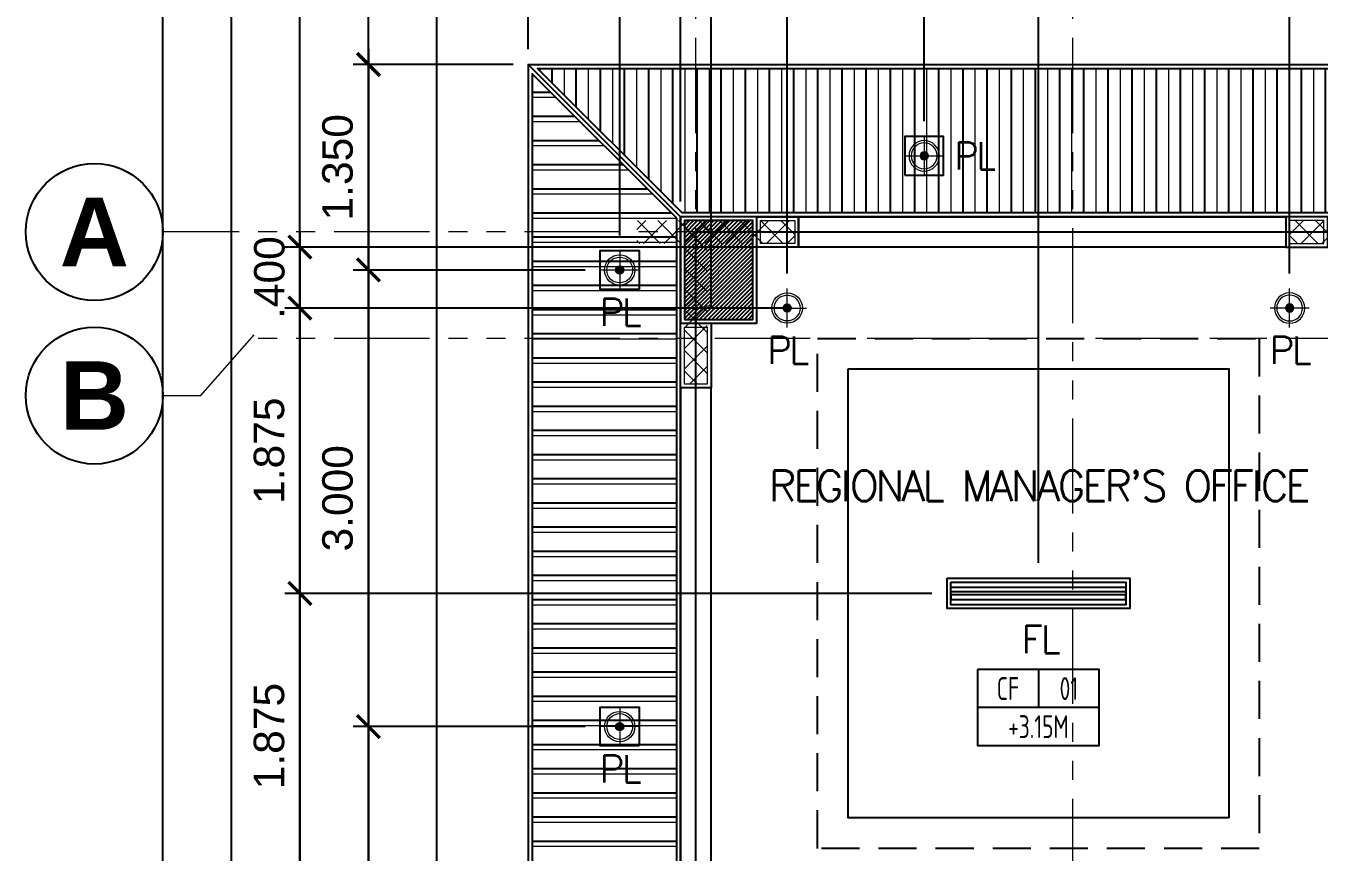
# Model space of a CAD drawing. Header units: metres. Extents: x -12400 to 1, y 0 to 106422.
# Drawn here: x -12132.51 to -12124.02, y 106351.16 to 106356.59 of the extents above; entities that cross this region are included whole.
import ezdxf
from ezdxf.enums import TextEntityAlignment as Align

# ---------------------------------------------------------------- set-up
doc = ezdxf.new("R2010")
doc.units = ezdxf.units.M
doc.header["$PDMODE"] = 35
for name, pattern in [('CENTER', [2, 1.25, -0.25, 0.25, -0.25]), ('HIDDEN', [0.375, 0.25, -0.125]), ('HIDDEN2', [4.762499999999999, 3.175, -1.5875]), ('PHANTOM2', [1.25, 0.625, -0.125, 0.125, -0.125, 0.125, -0.125])]:
    doc.linetypes.add(name, pattern=pattern)
for name, color, linetype, lineweight in [('A-DIM-100', 8, 'Continuous', 0), ('DIM 001', 251, 'Continuous', 13), ('FURN', 8, 'Continuous', 5), ('HATCH', 250, 'Continuous', 5), ('LAYOUT', 1, 'Continuous', 20), ('LF 001', 51, 'Continuous', 20)]:
    doc.layers.add(name, color=color, linetype=linetype, lineweight=lineweight)
for name, color, linetype in [('AR-HIDDEN LINES', 8, 'HIDDEN2'), ('C-SCHED', 1, 'Continuous'), ('E_FIX_LIGHT1', 2, 'Continuous'), ('lighting', 1, 'Continuous'), ('S-GRID', 155, 'Continuous'), ('stone', 15, 'Continuous'), ('txt', 2, 'Continuous'), ('WALL', 7, 'Continuous')]:
    doc.layers.add(name, color=color, linetype=linetype)
doc.layers.add('GUIDELINES', color=206, linetype='Continuous', plot=False)
doc.styles.add('architxt', font='architxt.shx', dxfattribs={"width": 0.8})
doc.styles.add('DIMTXT-100', font='arial.ttf')
doc.styles.add('sans serif', font='sanssb__.ttf')
doc.styles.add('swis721', font='swiss.ttf')
doc.styles.add('T.25', font='romans.shx', dxfattribs={"height": 0.2})
doc.dimstyles.new('D-100', dxfattribs={"dimtxt": 0.2, "dimasz": 0.15, "dimexe": 0.1, "dimexo": 0.1, "dimgap": 0.1, "dimtad": 1, "dimdec": 3, "dimzin": 4, "dimdsep": 46, "dimtxsty": 'DIMTXT-100', "dimblk": 'ARCHTICK', "dimcen": 0.2, "dimdle": 0.1, "dimclrd": 8, "dimclre": 8, "dimclrt": 2, "dimadec": 0, "dimazin": 1, "dimtfac": 1, "dimtdec": 3, "dimtofl": 0, "dimtmove": 2, "dimatfit": 3, "dimfxl": 1, "dimarcsym": 0})
doc.dimstyles.new('DIM 200', dxfattribs={"dimtxt": 200, "dimasz": 1, "dimexe": 0, "dimexo": 40, "dimgap": 50, "dimtad": 1, "dimtoh": 1, "dimdec": 0, "dimlfac": 2, "dimtxsty": 'swis721', "dimblk": 'CIR', "dimcen": 0, "dimclrd": 155, "dimclre": 155, "dimclrt": 4, "dimadec": 0, "dimazin": 0, "dimtfac": 1, "dimtdec": 0, "dimtix": 1, "dimtmove": 1, "dimatfit": 3, "dimldrblk": 'CIR', "dimfxl": 0, "dimarcsym": 0})

# ---------------------------------------------------------------- blocks, each defined once
blk = doc.blocks.new('CIR')
at = {"color": 4}
blk.add_circle((0, 0), 50, dxfattribs=at)
blk = doc.blocks.new('grid_designation')
blk.add_circle((0, 500), 500)
at = {"color": 3, "style": 'sans serif'}
blk.add_attdef('A', text='', height=471, dxfattribs=at).set_placement((0, 500), align=Align.MIDDLE_CENTER)
blk = doc.blocks.new('A$C1B753C5A')
at = {"layer": 'WALL'}
h = blk.add_hatch(dxfattribs=at)
h.set_pattern_fill('ANSI31', color=250, scale=0.15)
h.set_pattern_definition([(45, (-1494.388102653662, 303.0677240852394), (-0.01325825214724777, 0.01325825214724777), [])])
h.paths.add_polyline_path([(0.4750000000001364, 0.6749999999999545), (0.02500000000009089, 0.6749999999999545), (0.02500000000009095, 0.02499999999997721), (0.4750000000001364, 0.02499999999997721)])
at = {"color": 7}
blk.add_lwpolyline([(0, 0), (0.5000000000002274, 0), (0.5000000000002274, 0.6999999999999318), (0, 0.6999999999999318)], close=True, dxfattribs=at)
at = {"layer": 'stone', "color": 5}
blk.add_lwpolyline([(0.02500000000009095, 0.02499999999997726), (0.4750000000001364, 0.02499999999997726), (0.4750000000001364, 0.6749999999999545), (0.02500000000009095, 0.6749999999999545)], close=True, dxfattribs=at)
blk = doc.blocks.new('COLUMNS2F')
blk.add_blockref('A$C1B753C5A', (-12163.05441529414, 106343.6499565114))
blk = doc.blocks.new('*U616')
at = {"layer": 'HATCH'}
h = blk.add_hatch(dxfattribs=at)
h.set_pattern_fill('ANSI37', color=256, scale=0.03, angle=-180)
h.set_pattern_definition([(225, (-0.8125000000049447, 0), (0.06735192090801863, -0.06735192090801868), []), (314.9999999999999, (-0.8125000000049447, 0), (0.06735192090801868, 0.06735192090801861), [])])
h.paths.add_polyline_path([(-0.7874999999962136, 0.1749999999883585), (-0.7874999999962136, 0.02499999999417923), (0.2500000000005123, 0.02499999999417923), (0.2500000000005123, 0.1749999999883585)])
blk.add_lwpolyline([(0, 0.1999999999825377), (0, 0), (0.2749999999946915, 0), (0.2749999999946915, 0.1999999999825377)], close=True)
blk.add_lwpolyline([(0.02500000000873115, 0.1749999999883585), (0.02500000000873115, 0.02499999999417923), (0.2500000000005123, 0.02499999999417923), (0.2500000000005123, 0.1749999999883585)], close=True, dxfattribs=at)
blk = doc.blocks.new('*U618')
at = {"layer": 'HATCH'}
h = blk.add_hatch(dxfattribs=at)
h.set_pattern_fill('ANSI37', color=256, scale=0.03, angle=-180)
h.set_pattern_definition([(225, (-0.6624999999798427, 0), (0.06735192090801863, -0.06735192090801868), []), (314.9999999999999, (-0.6624999999798427, 0), (0.06735192090801868, 0.06735192090801861), [])])
h.paths.add_polyline_path([(-0.6374999999711115, 0.1749999999883585), (-0.6374999999711115, 0.02499999999417923), (0.4000000000256143, 0.02499999999417923), (0.4000000000256143, 0.1749999999883585)])
blk.add_lwpolyline([(0, 0.1999999999825377), (0, 0), (0.4250000000197935, 0), (0.4250000000197935, 0.1999999999825377)], close=True)
blk.add_lwpolyline([(0.02500000000873115, 0.1749999999883585), (0.02500000000873115, 0.02499999999417923), (0.4000000000256143, 0.02499999999417923), (0.4000000000256143, 0.1749999999883585)], close=True, dxfattribs=at)
blk = doc.blocks.new('A$C68b8fe4d')
at = {"color": 1}
for points in [[(1.774999999994179, 19.69999999998254), (4.97500000000764, 19.69999999998254), (4.97500000000764, 19.5), (1.774999999994179, 19.5)], [(1.199999999982538, 18.57499999999709), (1, 18.57499999999709), (1, 15.3749999999709), (1.199999999982538, 15.3749999999709)]]:
    blk.add_lwpolyline(points, close=True, dxfattribs=at)
at = {"layer": 'GUIDELINES'}
blk.add_lwpolyline([(1.100000000000364, 19.59999999999127), (10.10000000000036, 19.59999999999127), (10.10000000000036, 18.89999999999418), (18.10000000000036, 18.89999999999418), (18.10000000000036, 19.59999999999127), (27.10000000000036, 19.59999999999127), (27.10000000000036, 1.099999999991269), (18.10000000000036, 1.099999999991269), (18.10000000000036, 2.100000000107684), (10.10000000000036, 2.100000000107684), (10.10000000000036, 1.099999999991269), (1.100000000000364, 1.099999999991269)], close=True, dxfattribs=at)
for name, p, xscale, rotation in [('*U616', (1.5, 19.69999999998254), -1, 180), ('*U618', (1.199999999982538, 19.00000000001455), -1.000000000000002, 90)]:
    blk.add_blockref(name, p, dxfattribs=dict(xscale=xscale, rotation=rotation))
blk.add_blockref('COLUMNS2F', (12164.05441529414, -106324.6499565114))
at = {"rotation": 180}
blk.add_blockref('*U616', (5.250000000001819, 19.69999999998254), dxfattribs=at)
blk = doc.blocks.new('L1')
at = {"layer": 'LF 001', "lineweight": 20, "ltscale": 1500}
h = blk.add_hatch(color=256, dxfattribs=at)
edge = h.paths.add_edge_path()
edge.add_arc((1.13686837721616e-13, -1.13686837721616e-13), 0.0318958546358772, 0, 360)
at = {"layer": 'LF 001', "color": 76, "lineweight": 18, "ltscale": 1500}
for points in [[(1.13686837721616e-13, 0.1499999999997499), (1.13686837721616e-13, -0.1500000000000909)], [(-0.1499999999999773, -1.13686837721616e-13), (0.1500000000000909, -1.13686837721616e-13)]]:
    blk.add_lwpolyline(points, dxfattribs=at)
at = {"layer": 'LF 001', "ltscale": 1500}
blk.add_lwpolyline([(-0.09999999999990905, -1.13686837721616e-13, -1), (0.1000000000000227, -1.13686837721616e-13, -1)], format="xyb", close=True, dxfattribs=at)
at = {"layer": 'LF 001', "lineweight": 20, "ltscale": 1500}
blk.add_circle((1.13686837721616e-13, -1.13686837721616e-13), 0.0318958546358772, dxfattribs=at)
blk = doc.blocks.new('LO')
at = {"layer": 'LAYOUT', "xscale": 1000, "yscale": 1000, "zscale": 1000}
blk.add_blockref('L1', (0, 0), dxfattribs=at)
blk = doc.blocks.new('*U1960')
at = {"layer": 'LF 001', "ltscale": 1500}
blk.add_circle((0, -3.995415109869782e-14), 0.0998520709958535, dxfattribs=at)
at = {"layer": 'lighting', "xscale": 0.0008492979043710491, "yscale": 0.0008492979043710491, "zscale": 0.0008492979043710491}
blk.add_blockref('LO', (0, -3.995415109869782e-14), dxfattribs=at)
blk = doc.blocks.new('LEDPENDANTLT')
at = {"color": 1}
for points in [[(0, 0.1999999999970896), (1.200000000000728, 0.1999999999970896), (1.200000000000728, 0), (0, 0)], [(0.02499999999417923, 0.1750000000029104), (1.175000000006548, 0.1750000000029104), (1.175000000006548, 0.02499999999417923), (0.02499999999417923, 0.02499999999417923)]]:
    blk.add_lwpolyline(points, close=True, dxfattribs=at)
at = {"color": 2}
for points in [[(1.174999999995634, 0.1100000000005821), (0.02499999999417923, 0.1100000000005821), (0.02499999999417923, 0.1399999999994179), (1.174999999995634, 0.1399999999994179)], [(1.174999999995634, 0.09000000001105946), (0.02499999999417923, 0.09000000001105946), (0.02499999999417923, 0.06000000001222361), (1.174999999995634, 0.06000000001222361)]]:
    blk.add_lwpolyline(points, close=True, dxfattribs=at)
blk = doc.blocks.new('A$Cf8c814ff')
h = blk.add_hatch()
h.set_pattern_fill('ANSI31', color=8, scale=0.05, angle=135)
h.set_pattern_definition([(180, (12129.21296792572, -106290.2629166174), (-1.387778780781446e-17, -0.15875), [])])
h.paths.add_polyline_path([(0.9750000000058208, 19.68964466091711), (0.02499999999417923, 20.63964466092875), (0.02499999999417923, 0.06035533903923351), (0.9750000000094587, 1.010355339050875)])
h = blk.add_hatch()
h.set_pattern_fill('ANSI31', color=8, scale=0.05, angle=45)
h.set_pattern_definition([(90, (12129.21296792572, -106290.2629166174), (-0.15875, 0), [])])
h.paths.add_polyline_path([(10.17500000000655, 19.72499999997672), (1.01035533905997, 19.72499999999127), (0.06035533904650947, 20.67499999998836), (10.17500000000655, 20.67499999998836)])
at = {"color": 1}
for points in [[(1, 19.69999999998254), (0, 20.69999999998254), (0, 0), (1.000000000003638, 0.9999999999854481)], [(2.472605314345856, 19.97260531435313), (2.72739468565851, 19.97260531433858), (2.72739468565851, 20.22739468562941), (2.472605314345856, 20.22739468564396)], [(0.7273946856657858, 19.22260531435313), (0.4726053143531317, 19.22260531433858), (0.4726053143531317, 19.47739468562941), (0.7273946856657858, 19.47739468564396)], [(2.099999999982174, 18.69999999999709), (4.600000000009459, 18.69999999999709), (4.600000000009459, 15.74999999998545), (2.099999999982174, 15.74999999998545)], [(0.7273946856657858, 16.22260531435313), (0.4726053143531317, 16.22260531433858), (0.4726053143531317, 16.47739468562941), (0.7273946856657858, 16.47739468564396)]]:
    blk.add_lwpolyline(points, close=True, dxfattribs=at)
blk.add_lwpolyline([(10.20000000000073, 19.69999999998254), (1.000000000003638, 19.69999999999709), (0, 20.69999999998254), (10.20000000000073, 20.69999999998254), (10.20000000000073, 19.69999999998254)], dxfattribs=at)
at = {"color": 8}
for points in [[(0.9750000000058208, 19.68964466091711), (0.02499999999417923, 20.63964466092875), (0.02499999999417923, 0.06035533903923351), (0.9750000000094587, 1.010355339050875)], [(10.17500000000655, 19.72499999997672), (1.01035533905997, 19.72499999999127), (0.06035533904650947, 20.67499999998836), (10.17500000000655, 20.67499999998836)]]:
    blk.add_lwpolyline(points, close=True, dxfattribs=at)
at = {"layer": 'AR-HIDDEN LINES', "color": 1, "linetype": 'HIDDEN'}
blk.add_lwpolyline([(1.899999999981446, 18.89999999999418), (4.800000000010186, 18.89999999999418), (4.800000000010186, 15.54999999998836), (1.899999999981446, 15.54999999998836)], close=True, dxfattribs=at)
blk.add_blockref('LEDPENDANTLT', (2.749999999994543, 17.125))
at = {"layer": 'E_FIX_LIGHT1'}
for p, xscale, rotation in [((2.600000000002183, 20.09999999999127), -1.000000000000001, 90), ((5.000000000009095, 19.09999999999127), -1, 270)]:
    blk.add_blockref('*U1960', p, dxfattribs=dict(at, xscale=xscale, rotation=rotation))
for p, rotation in [((0.6000000000094587, 19.34999999999127), 270), ((1.699999999982538, 19.09999999999127), 90), ((0.6000000000094587, 16.34999999999127), 270)]:
    blk.add_blockref('*U1960', p, dxfattribs=dict(at, rotation=rotation))
at = {"layer": 'txt', "color": 6, "linetype": 'Continuous', "char_height": 0.18, "attachment_point": 5, "style": 'T.25'}
for s, insert in [('{\\T0.9;PL}', (2.927394685659237, 20.09999999997672)), ('{\\T0.9;PL}', (0.6000000000094587, 19.0726053143444)), ('{\\T0.9;PL}', (1.699999999982538, 18.8226053143444)), ('{\\T0.9;PL}', (5.000000000009095, 18.8226053143444)), ('{\\T0.9;FL}', (3.361293940475662, 16.9233677819866)), ('{\\T0.9;PL}', (0.6000000000094587, 16.0726053143444))]:
    blk.add_mtext_dynamic_manual_height_columns(s, width=0.6453045245441018, gutter_width=0.001, heights=[0], dxfattribs=dict(at, insert=insert))
blk = doc.blocks.new('_ArchTick')
at = {"color": 0, "linetype": 'ByBlock', "const_width": 0.15}
blk.add_lwpolyline([(-0.5, -0.5), (0.5, 0.5)], dxfattribs=at)
blk = doc.blocks.new('*D989')
at = {"layer": 'DEFPOINTS', "color": 0, "transparency": 16777216}
for p in [(-12127.43796792573, 106355.1365394432), (-12130.71296792574, 106354.7365394432), (-12127.38557324008, 106354.7365394432)]:
    blk.add_point(p, dxfattribs=at)
at = {"layer": 'DIM 001', "color": 8, "lineweight": -2, "transparency": 16777216}
for p, q in [((-12130.71296792574, 106355.2365394432), (-12130.71296792574, 106354.6365394432)), ((-12127.53796792573, 106355.1365394432), (-12130.81296792574, 106355.1365394432)), ((-12127.48557324008, 106354.7365394432), (-12130.81296792574, 106354.7365394432))]:
    blk.add_line(p, q, dxfattribs=at)
at = {"layer": 'DIM 001', "color": 8, "lineweight": -2, "transparency": 16777216, "xscale": 0.15, "yscale": 0.15, "zscale": 0.15}
for p, rotation in [((-12130.71296792574, 106355.1365394432), 90), ((-12130.71296792574, 106354.7365394432), 270)]:
    blk.add_blockref('_ArchTick', p, dxfattribs=dict(at, rotation=rotation))
at = {"layer": 'DIM 001', "color": 2, "transparency": 16777216, "insert": (-12130.91296792572, 106354.9365394432), "char_height": 0.2, "attachment_point": 5, "rotation": 90, "style": 'DIMTXT-100'}
blk.add_mtext('.400', dxfattribs=at)
blk = doc.blocks.new('*D873')
at = {"layer": 'DEFPOINTS', "color": 0, "transparency": 16777216}
for p in [(-12127.38557324008, 106354.7365394432), (-12130.71296792575, 106352.8615394432), (-12126.46296792573, 106352.8615394432)]:
    blk.add_point(p, dxfattribs=at)
at = {"layer": 'DIM 001', "color": 8, "lineweight": -2, "transparency": 16777216}
for p, q in [((-12130.71296792575, 106354.8365394432), (-12130.71296792575, 106352.7615394432)), ((-12127.48557324008, 106354.7365394432), (-12130.81296792575, 106354.7365394432)), ((-12126.56296792573, 106352.8615394432), (-12130.81296792575, 106352.8615394432))]:
    blk.add_line(p, q, dxfattribs=at)
at = {"layer": 'DIM 001', "color": 8, "lineweight": -2, "transparency": 16777216, "xscale": 0.15, "yscale": 0.15, "zscale": 0.15}
for p, rotation in [((-12130.71296792575, 106354.7365394432), 90), ((-12130.71296792575, 106352.8615394432), 270)]:
    blk.add_blockref('_ArchTick', p, dxfattribs=dict(at, rotation=rotation))
at = {"layer": 'DIM 001', "color": 2, "transparency": 16777216, "insert": (-12130.91508252326, 106353.7990394432), "char_height": 0.2, "attachment_point": 5, "rotation": 90, "style": 'DIMTXT-100'}
blk.add_mtext('1.875', dxfattribs=at)
blk = doc.blocks.new('*D874')
at = {"layer": 'DEFPOINTS', "color": 0, "transparency": 16777216}
for p in [(-12126.46296792573, 106352.8615394432), (-12130.71296792575, 106350.9865394432), (-12127.64036261139, 106350.9865394432)]:
    blk.add_point(p, dxfattribs=at)
at = {"layer": 'DIM 001', "color": 8, "lineweight": -2, "transparency": 16777216}
for p, q in [((-12130.71296792575, 106352.9615394432), (-12130.71296792575, 106350.8865394432)), ((-12126.56296792573, 106352.8615394432), (-12130.81296792575, 106352.8615394432)), ((-12127.74036261139, 106350.9865394432), (-12130.81296792575, 106350.9865394432))]:
    blk.add_line(p, q, dxfattribs=at)
at = {"layer": 'DIM 001', "color": 8, "lineweight": -2, "transparency": 16777216, "xscale": 0.15, "yscale": 0.15, "zscale": 0.15}
for p, rotation in [((-12130.71296792575, 106352.8615394432), 90), ((-12130.71296792575, 106350.9865394432), 270)]:
    blk.add_blockref('_ArchTick', p, dxfattribs=dict(at, rotation=rotation))
at = {"layer": 'DIM 001', "color": 2, "transparency": 16777216, "insert": (-12130.91508252327, 106351.9240394432), "char_height": 0.2, "attachment_point": 5, "rotation": 90, "style": 'DIMTXT-100'}
blk.add_mtext('1.875', dxfattribs=at)
blk = doc.blocks.new('*D881')
at = {"layer": 'DEFPOINTS', "color": 0, "transparency": 16777216}
for p in [(-12124.21296792571, 106359.0365394432), (-12124.21296792571, 106354.8639341288), (-12123.51296792571, 106354.8365394431)]:
    blk.add_point(p, dxfattribs=at)
at = {"layer": 'DIM 001', "color": 8, "lineweight": -2, "transparency": 16777216}
for p, q in [((-12124.21296792571, 106354.9639341288), (-12124.21296792571, 106359.1365394432)), ((-12123.51296792571, 106354.9365394432), (-12123.51296792571, 106359.1365394432)), ((-12123.41296792571, 106359.0365394432), (-12124.31296792571, 106359.0365394432))]:
    blk.add_line(p, q, dxfattribs=at)
at = {"layer": 'DIM 001', "color": 8, "lineweight": -2, "transparency": 16777216, "xscale": 0.15, "yscale": 0.15, "zscale": 0.15, "rotation": 180}
blk.add_blockref('_ArchTick', (-12124.21296792571, 106359.0365394432), dxfattribs=at)
at = {"layer": 'DIM 001', "color": 8, "lineweight": -2, "transparency": 16777216, "xscale": 0.15, "yscale": 0.15, "zscale": 0.15}
blk.add_blockref('_ArchTick', (-12123.51296792571, 106359.0365394432), dxfattribs=at)
at = {"layer": 'DIM 001', "color": 2, "transparency": 16777216, "insert": (-12123.86296792571, 106359.2365394432), "char_height": 0.2, "attachment_point": 5, "style": 'DIMTXT-100'}
blk.add_mtext('.700', dxfattribs=at)
blk = doc.blocks.new('*D882')
at = {"layer": 'DEFPOINTS', "color": 0, "transparency": 16777216}
for p in [(-12125.86296792572, 106359.0365394432), (-12124.21296792571, 106354.8639341288), (-12125.86296792572, 106352.9615394432)]:
    blk.add_point(p, dxfattribs=at)
at = {"layer": 'DIM 001', "color": 8, "lineweight": -2, "transparency": 16777216}
for p, q in [((-12125.86296792572, 106353.0615394432), (-12125.86296792572, 106359.1365394432)), ((-12124.21296792571, 106354.9639341288), (-12124.21296792571, 106359.1365394432)), ((-12124.11296792571, 106359.0365394432), (-12125.96296792572, 106359.0365394432))]:
    blk.add_line(p, q, dxfattribs=at)
at = {"layer": 'DIM 001', "color": 8, "lineweight": -2, "transparency": 16777216, "xscale": 0.15, "yscale": 0.15, "zscale": 0.15, "rotation": 180}
blk.add_blockref('_ArchTick', (-12125.86296792572, 106359.0365394432), dxfattribs=at)
at = {"layer": 'DIM 001', "color": 8, "lineweight": -2, "transparency": 16777216, "xscale": 0.15, "yscale": 0.15, "zscale": 0.15}
blk.add_blockref('_ArchTick', (-12124.21296792571, 106359.0365394432), dxfattribs=at)
at = {"layer": 'DIM 001', "color": 2, "transparency": 16777216, "insert": (-12125.03796792571, 106359.2386540407), "char_height": 0.2, "attachment_point": 5, "style": 'DIMTXT-100'}
blk.add_mtext('1.650', dxfattribs=at)
blk = doc.blocks.new('*D883')
at = {"layer": 'DEFPOINTS', "color": 0, "transparency": 16777216}
for p in [(-12127.51296792573, 106359.0365394432), (-12127.51296792573, 106354.8639341288), (-12125.86296792572, 106352.9615394432)]:
    blk.add_point(p, dxfattribs=at)
at = {"layer": 'DIM 001', "color": 8, "lineweight": -2, "transparency": 16777216}
for p, q in [((-12127.51296792573, 106354.9639341288), (-12127.51296792573, 106359.1365394432)), ((-12125.86296792572, 106353.0615394432), (-12125.86296792572, 106359.1365394432)), ((-12125.76296792572, 106359.0365394432), (-12127.61296792573, 106359.0365394432))]:
    blk.add_line(p, q, dxfattribs=at)
at = {"layer": 'DIM 001', "color": 8, "lineweight": -2, "transparency": 16777216, "xscale": 0.15, "yscale": 0.15, "zscale": 0.15, "rotation": 180}
blk.add_blockref('_ArchTick', (-12127.51296792573, 106359.0365394432), dxfattribs=at)
at = {"layer": 'DIM 001', "color": 8, "lineweight": -2, "transparency": 16777216, "xscale": 0.15, "yscale": 0.15, "zscale": 0.15}
blk.add_blockref('_ArchTick', (-12125.86296792572, 106359.0365394432), dxfattribs=at)
at = {"layer": 'DIM 001', "color": 2, "transparency": 16777216, "insert": (-12126.68796792573, 106359.2386540407), "char_height": 0.2, "attachment_point": 5, "style": 'DIMTXT-100'}
blk.add_mtext('1.650', dxfattribs=at)
blk = doc.blocks.new('*D996')
at = {"layer": 'DEFPOINTS', "color": 0, "transparency": 16777216}
for p in [(-12128.01296792573, 106359.0365394432), (-12127.51296792573, 106354.8639341288), (-12128.01296792573, 106354.6365394432)]:
    blk.add_point(p, dxfattribs=at)
at = {"layer": 'DIM 001', "color": 8, "lineweight": -2, "transparency": 16777216}
for p, q in [((-12128.01296792573, 106354.7365394432), (-12128.01296792573, 106359.1365394432)), ((-12127.51296792573, 106354.9639341288), (-12127.51296792573, 106359.1365394432)), ((-12127.41296792573, 106359.0365394432), (-12128.11296792573, 106359.0365394432))]:
    blk.add_line(p, q, dxfattribs=at)
at = {"layer": 'DIM 001', "color": 8, "lineweight": -2, "transparency": 16777216, "xscale": 0.15, "yscale": 0.15, "zscale": 0.15, "rotation": 180}
blk.add_blockref('_ArchTick', (-12128.01296792573, 106359.0365394432), dxfattribs=at)
at = {"layer": 'DIM 001', "color": 8, "lineweight": -2, "transparency": 16777216, "xscale": 0.15, "yscale": 0.15, "zscale": 0.15}
blk.add_blockref('_ArchTick', (-12127.51296792573, 106359.0365394432), dxfattribs=at)
at = {"layer": 'DIM 001', "color": 2, "transparency": 16777216, "insert": (-12127.76296792573, 106359.2365394432), "char_height": 0.2, "attachment_point": 5, "style": 'DIMTXT-100'}
blk.add_mtext('.500', dxfattribs=at)
blk = doc.blocks.new('*D902')
at = {"layer": 'DEFPOINTS', "color": 0, "transparency": 16777216}
for p in [(-12129.21296792572, 106356.3365394432), (-12130.26296792574, 106354.9865394432), (-12128.74036261137, 106354.9865394432)]:
    blk.add_point(p, dxfattribs=at)
at = {"layer": 'DIM 001', "color": 8, "lineweight": -2, "transparency": 16777216}
for p, q in [((-12130.26296792574, 106356.4365394432), (-12130.26296792574, 106354.8865394432)), ((-12129.31296792572, 106356.3365394432), (-12130.36296792574, 106356.3365394432)), ((-12128.84036261137, 106354.9865394432), (-12130.36296792574, 106354.9865394432))]:
    blk.add_line(p, q, dxfattribs=at)
at = {"layer": 'DIM 001', "color": 8, "lineweight": -2, "transparency": 16777216, "xscale": 0.15, "yscale": 0.15, "zscale": 0.15}
for p, rotation in [((-12130.26296792574, 106356.3365394432), 90), ((-12130.26296792574, 106354.9865394432), 270)]:
    blk.add_blockref('_ArchTick', p, dxfattribs=dict(at, rotation=rotation))
at = {"layer": 'DIM 001', "color": 2, "transparency": 16777216, "insert": (-12130.46515073607, 106355.6615394432), "char_height": 0.2, "attachment_point": 5, "rotation": 90, "style": 'DIMTXT-100'}
blk.add_mtext('1.350', dxfattribs=at)
blk = doc.blocks.new('*D903')
at = {"layer": 'DEFPOINTS', "color": 0, "transparency": 16777216}
for p in [(-12128.74036261137, 106354.9865394432), (-12130.26296792575, 106351.9865394432), (-12128.74036261137, 106351.9865394432)]:
    blk.add_point(p, dxfattribs=at)
at = {"layer": 'DIM 001', "color": 8, "lineweight": -2, "transparency": 16777216}
for p, q in [((-12130.26296792575, 106355.0865394432), (-12130.26296792575, 106351.8865394432)), ((-12128.84036261137, 106354.9865394432), (-12130.36296792575, 106354.9865394432)), ((-12128.84036261137, 106351.9865394432), (-12130.36296792575, 106351.9865394432))]:
    blk.add_line(p, q, dxfattribs=at)
at = {"layer": 'DIM 001', "color": 8, "lineweight": -2, "transparency": 16777216, "xscale": 0.15, "yscale": 0.15, "zscale": 0.15}
for p, rotation in [((-12130.26296792575, 106354.9865394432), 90), ((-12130.26296792575, 106351.9865394432), 270)]:
    blk.add_blockref('_ArchTick', p, dxfattribs=dict(at, rotation=rotation))
at = {"layer": 'DIM 001', "color": 2, "transparency": 16777216, "insert": (-12130.46515073608, 106353.4865394432), "char_height": 0.2, "attachment_point": 5, "rotation": 90, "style": 'DIMTXT-100'}
blk.add_mtext('3.000', dxfattribs=at)
blk = doc.blocks.new('*D904')
at = {"layer": 'DEFPOINTS', "color": 0, "transparency": 16777216}
for p in [(-12128.74036261137, 106351.9865394432), (-12130.26296792575, 106348.9865394432), (-12128.74036261137, 106348.9865394432)]:
    blk.add_point(p, dxfattribs=at)
at = {"layer": 'DIM 001', "color": 8, "lineweight": -2, "transparency": 16777216}
for p, q in [((-12130.26296792575, 106352.0865394432), (-12130.26296792575, 106348.8865394432)), ((-12128.84036261137, 106351.9865394432), (-12130.36296792575, 106351.9865394432)), ((-12128.84036261137, 106348.9865394432), (-12130.36296792575, 106348.9865394432))]:
    blk.add_line(p, q, dxfattribs=at)
at = {"layer": 'DIM 001', "color": 8, "lineweight": -2, "transparency": 16777216, "xscale": 0.15, "yscale": 0.15, "zscale": 0.15}
for p, rotation in [((-12130.26296792575, 106351.9865394432), 90), ((-12130.26296792575, 106348.9865394432), 270)]:
    blk.add_blockref('_ArchTick', p, dxfattribs=dict(at, rotation=rotation))
at = {"layer": 'DIM 001', "color": 2, "transparency": 16777216, "insert": (-12130.46515073609, 106350.4865394432), "char_height": 0.2, "attachment_point": 5, "rotation": 90, "style": 'DIMTXT-100'}
blk.add_mtext('3.000', dxfattribs=at)
blk = doc.blocks.new('*D819')
at = {"layer": 'DEFPOINTS', "color": 0, "transparency": 16777216}
for p in [(-12126.61296792571, 106358.5865394432), (-12129.21296792572, 106356.3365394432), (-12126.61296792571, 106355.8639341288)]:
    blk.add_point(p, dxfattribs=at)
at = {"layer": 'DIM 001', "color": 8, "lineweight": -2, "transparency": 16777216}
for p, q in [((-12129.21296792572, 106356.4365394432), (-12129.21296792572, 106358.6865394432)), ((-12126.61296792571, 106355.9639341288), (-12126.61296792571, 106358.6865394432)), ((-12129.31296792572, 106358.5865394432), (-12126.51296792571, 106358.5865394432))]:
    blk.add_line(p, q, dxfattribs=at)
at = {"layer": 'DIM 001', "color": 8, "lineweight": -2, "transparency": 16777216, "xscale": 0.15, "yscale": 0.15, "zscale": 0.15, "rotation": 180}
blk.add_blockref('_ArchTick', (-12129.21296792572, 106358.5865394432), dxfattribs=at)
at = {"layer": 'DIM 001', "color": 8, "lineweight": -2, "transparency": 16777216, "xscale": 0.15, "yscale": 0.15, "zscale": 0.15}
blk.add_blockref('_ArchTick', (-12126.61296792571, 106358.5865394432), dxfattribs=at)
at = {"layer": 'DIM 001', "color": 2, "transparency": 16777216, "insert": (-12127.91296792571, 106358.7886540407), "char_height": 0.2, "attachment_point": 5, "style": 'DIMTXT-100'}
blk.add_mtext('2.600', dxfattribs=at)
blk = doc.blocks.new('*D820')
at = {"layer": 'DEFPOINTS', "color": 0, "transparency": 16777216}
for p in [(-12123.61296792571, 106358.5865394432), (-12126.61296792571, 106355.8639341288), (-12123.61296792571, 106355.8639341288)]:
    blk.add_point(p, dxfattribs=at)
at = {"layer": 'DIM 001', "color": 8, "lineweight": -2, "transparency": 16777216}
for p, q in [((-12126.61296792571, 106355.9639341288), (-12126.61296792571, 106358.6865394432)), ((-12123.61296792571, 106355.9639341288), (-12123.61296792571, 106358.6865394432)), ((-12126.71296792571, 106358.5865394432), (-12123.51296792571, 106358.5865394432))]:
    blk.add_line(p, q, dxfattribs=at)
at = {"layer": 'DIM 001', "color": 8, "lineweight": -2, "transparency": 16777216, "xscale": 0.15, "yscale": 0.15, "zscale": 0.15, "rotation": 180}
blk.add_blockref('_ArchTick', (-12126.61296792571, 106358.5865394432), dxfattribs=at)
at = {"layer": 'DIM 001', "color": 8, "lineweight": -2, "transparency": 16777216, "xscale": 0.15, "yscale": 0.15, "zscale": 0.15}
blk.add_blockref('_ArchTick', (-12123.61296792571, 106358.5865394432), dxfattribs=at)
at = {"layer": 'DIM 001', "color": 2, "transparency": 16777216, "insert": (-12125.11296792571, 106358.7887222536), "char_height": 0.2, "attachment_point": 5, "style": 'DIMTXT-100'}
blk.add_mtext('3.000', dxfattribs=at)
blk = doc.blocks.new('*D823')
at = {"layer": 'DEFPOINTS', "color": 0, "transparency": 16777216}
for p in [(-12128.21296792572, 106358.1365394432), (-12128.21296792572, 106355.3365394432), (-12128.61296792571, 106355.1139341288)]:
    blk.add_point(p, dxfattribs=at)
at = {"layer": 'DIM 001', "color": 8, "lineweight": -2, "transparency": 16777216}
for p, q in [((-12128.61296792571, 106355.2139341288), (-12128.61296792571, 106358.2365394432)), ((-12128.21296792572, 106355.4365394432), (-12128.21296792572, 106358.2365394432)), ((-12128.71296792571, 106358.1365394432), (-12128.11296792572, 106358.1365394432))]:
    blk.add_line(p, q, dxfattribs=at)
at = {"layer": 'DIM 001', "color": 8, "lineweight": -2, "transparency": 16777216, "xscale": 0.15, "yscale": 0.15, "zscale": 0.15, "rotation": 180}
blk.add_blockref('_ArchTick', (-12128.61296792571, 106358.1365394432), dxfattribs=at)
at = {"layer": 'DIM 001', "color": 8, "lineweight": -2, "transparency": 16777216, "xscale": 0.15, "yscale": 0.15, "zscale": 0.15}
blk.add_blockref('_ArchTick', (-12128.21296792572, 106358.1365394432), dxfattribs=at)
at = {"layer": 'DIM 001', "color": 2, "transparency": 16777216, "insert": (-12128.41296792571, 106358.3365394432), "char_height": 0.2, "attachment_point": 5, "style": 'DIMTXT-100'}
blk.add_mtext('.400', dxfattribs=at)
blk = doc.blocks.new('GRID1')
at = {"color": 155, "linetype": 'PHANTOM2'}
blk.add_lwpolyline([(-12163.75441529414, 106406.7952236537), (-12163.50441529414, 106406.7952236537), (-12163.15441529414, 106407.1952236537)], dxfattribs=at)
at = {"layer": 'S-GRID', "color": 155, "linetype": 'CENTER'}
ref = blk.add_blockref('grid_designation', (-12164.20441529414, 106407.4202236537), dxfattribs=dict(at, xscale=0.0009000000000000002, yscale=0.0009000000000000002, zscale=0.0009000000000000002))
ref.add_attrib('A', 'A', dxfattribs={"layer": '0', "color": 3, "height": 0.45, "style": 'sans serif'}).set_placement((-12164.20441529414, 106407.8702236537), align=Align.MIDDLE_CENTER)
ref = blk.add_blockref('grid_designation', (-12164.20441529414, 106406.3452236537), dxfattribs=dict(at, xscale=0.0009000000000000002, yscale=0.0009000000000000002, zscale=0.0009000000000000002))
ref.add_attrib('A', 'B', dxfattribs={"layer": '0', "color": 3, "height": 0.45, "style": 'sans serif'}).set_placement((-12164.20441529414, 106406.7952236537), align=Align.MIDDLE_CENTER)
at = {"color": 6, "linetype": 'PHANTOM2'}
for points in [[(-12160.25441529414, 106384.7702236537), (-12160.25441529414, 106412.5702236537)], [(-12157.77941529414, 106384.7702236537), (-12157.77941529414, 106412.5702236537)], [(-12130.75441529413, 106407.8702236537), (-12163.75441529414, 106407.8702236537)], [(-12130.75441529413, 106407.1702236537), (-12163.15441529414, 106407.1702236537)]]:
    blk.add_leader(points, dimstyle='DIM 200', override={"dimasz": 0.002, "dimgap": 60, "dimtad": 0}, dxfattribs=at)

msp = doc.modelspace()

# ---------------------------------------------------------------- hatches: boundary and pattern name
at = {"layer": 'HATCH'}
h = msp.add_hatch(dxfattribs=at)
h.set_pattern_fill('ANSI31', color=8, scale=0.05, angle=45)
h.set_pattern_definition([(90, (0, 45.37362282573304), (-0.15875, 0), [])])
h.paths.add_polyline_path([(-12119.03796792571, 106355.3615394432), (-12128.20261258666, 106355.3615394432), (-12129.15261258667, 106356.3115394432), (-12119.03796792571, 106356.3115394432)])
h = msp.add_hatch(dxfattribs=at)
h.set_pattern_fill('ANSI31', color=8, scale=0.05, angle=135)
h.set_pattern_definition([(180, (0, 45.37362282573304), (-1.387778780781446e-17, -0.15875), [])])
h.paths.add_polyline_path([(-12128.23796792571, 106355.3261841041), (-12129.18796792572, 106356.2761841041), (-12129.18796792572, 106335.6968947822), (-12128.23796792571, 106336.6468947822)])

# ---------------------------------------------------------------- linework, layer by layer
at = {"color": 1}
for points in [[(-12128.21296792572, 106355.3365394432), (-12129.21296792572, 106356.3365394432), (-12129.21296792572, 106335.6365394432), (-12128.21296792571, 106336.6365394432)], [(-12126.74036261137, 106355.6091447575), (-12126.48557324006, 106355.6091447575), (-12126.48557324006, 106355.8639341288), (-12126.74036261137, 106355.8639341288)], [(-12128.48557324005, 106354.8591447575), (-12128.74036261136, 106354.8591447575), (-12128.74036261136, 106355.1139341288), (-12128.48557324005, 106355.1139341288)], [(-12127.11296792573, 106354.3365394432), (-12124.61296792571, 106354.3365394432), (-12124.61296792571, 106351.3865394432), (-12127.11296792573, 106351.3865394432)], [(-12128.48557324005, 106351.8591447575), (-12128.74036261136, 106351.8591447575), (-12128.74036261136, 106352.1139341288), (-12128.48557324005, 106352.1139341288)]]:
    msp.add_lwpolyline(points, close=True, dxfattribs=at)
msp.add_lwpolyline([(-12119.01296792572, 106355.3365394432), (-12128.21296792571, 106355.3365394432), (-12129.21296792572, 106356.3365394432), (-12119.01296792572, 106356.3365394432), (-12119.01296792572, 106355.3365394432)], dxfattribs=at)
at = {"color": 8}
for points in [[(-12119.03796792571, 106355.3615394432), (-12128.20261258666, 106355.3615394432), (-12129.15261258667, 106356.3115394432), (-12119.03796792571, 106356.3115394432)], [(-12128.23796792571, 106355.3261841041), (-12129.18796792572, 106356.2761841041), (-12129.18796792572, 106335.6968947822), (-12128.23796792571, 106336.6468947822)]]:
    msp.add_lwpolyline(points, close=True, dxfattribs=at)
at = {"layer": 'AR-HIDDEN LINES', "color": 1, "linetype": 'HIDDEN'}
msp.add_lwpolyline([(-12127.31296792573, 106354.5365394432), (-12124.41296792571, 106354.5365394432), (-12124.41296792571, 106351.1865394432), (-12127.31296792573, 106351.1865394432)], close=True, dxfattribs=at)
at = {"layer": 'C-SCHED'}
for p, q in [((-12125.86296792572, 106352.3615394432), (-12125.86296792572, 106352.1115394432)), ((-12125.46296792572, 106352.1115394432), (-12126.26296792572, 106352.1115394432))]:
    msp.add_line(p, q, dxfattribs=at)
msp.add_lwpolyline([(-12126.26296792572, 106352.3615394432), (-12126.26296792572, 106351.8615394432), (-12125.46296792572, 106351.8615394432), (-12125.46296792572, 106352.3615394432)], close=True, dxfattribs=at)
at = {"layer": 'GUIDELINES'}
for points in [[(-12131.61296792572, 106359.9365394432), (-12098.61296792571, 106359.9365394432), (-12098.61296792571, 106332.1365394432), (-12131.61296792572, 106332.1365394432)], [(-12131.16296792572, 106359.4865394432), (-12099.06296792571, 106359.4865394432), (-12099.06296792571, 106332.5865394432), (-12131.16296792572, 106332.5865394432)], [(-12130.71296792572, 106359.0365394432), (-12099.51296792571, 106359.0365394432), (-12099.51296792571, 106333.0365394432), (-12130.71296792572, 106333.0365394432)], [(-12130.26296792572, 106358.5865394432), (-12099.96296792571, 106358.5865394432), (-12099.96296792571, 106333.4865394432), (-12130.26296792572, 106333.4865394432)], [(-12129.81296792572, 106358.1365394432), (-12100.41296792571, 106358.1365394432), (-12100.41296792571, 106333.9365394432), (-12129.81296792572, 106333.9365394432)]]:
    msp.add_lwpolyline(points, close=True, dxfattribs=at)

# ---------------------------------------------------------------- block references
at = {"color": 1}
msp.add_blockref('A$C68b8fe4d', (-12129.21296792572, 106335.6365394432), dxfattribs=at)
msp.add_blockref('A$Cf8c814ff', (-12129.21296792572, 106335.6365394432))
at = {"layer": 'A-DIM-100'}
msp.add_blockref('GRID1', (32.14144736842172, -52.63368421052292), dxfattribs=at)
at = {"layer": 'E_FIX_LIGHT1', "xscale": -1}
for p, rotation in [((-12126.61296792571, 106355.7365394432), 90), ((-12124.21296792571, 106354.7365394432), 270)]:
    msp.add_blockref('*U1960', p, dxfattribs=dict(at, rotation=rotation))
at = {"layer": 'E_FIX_LIGHT1'}
for p, rotation in [((-12128.61296792571, 106354.9865394432), 270), ((-12127.51296792573, 106354.7365394432), 90), ((-12128.61296792571, 106351.9865394432), 270)]:
    msp.add_blockref('*U1960', p, dxfattribs=dict(at, rotation=rotation))
at = {"layer": 'FURN'}
msp.add_blockref('LEDPENDANTLT', (-12126.46296792572, 106352.7615394432), dxfattribs=at)

# ---------------------------------------------------------------- texts
at = {"linetype": 'Continuous', "insert": (-12125.86296792572, 106353.5685425429), "char_height": 0.2, "attachment_point": 5, "style": 'T.25'}
msp.add_mtext_dynamic_manual_height_columns("{\\T0.9;\\C3;REGIONAL MANAGER'S OFFICE}", width=3.37286824903704, gutter_width=0.001, heights=[0], dxfattribs=at)
at = {"layer": 'C-SCHED', "color": 2, "style": 'architxt', "width": 0.8}
msp.add_text('CF', height=0.15, dxfattribs=at).set_placement((-12126.06296792572, 106352.1611807028), align=Align.CENTER)
for tag, p in [('01', (-12125.66296792572, 106352.1611807028)), ('+3.15M', (-12125.86296847707, 106351.9111793618))]:
    msp.add_attdef(tag, text='-', height=0.15, dxfattribs=at).set_placement(p, align=Align.CENTER)

# ---------------------------------------------------------------- dimensions: what is measured, and where the dimension line sits
at = {"layer": 'DIM 001'}
for base, p1, p2, picture, middle in [((-12128.01296792573, 106359.0365394432), (-12127.51296792573, 106354.8639341288), (-12128.01296792573, 106354.6365394432), '*D996', (-12127.76296792573, 106359.2365394432)), ((-12124.21296792571, 106359.0365394432), (-12123.51296792571, 106354.8365394431), (-12124.21296792571, 106354.8639341288), '*D881', (-12123.86296792571, 106359.2365394432)), ((-12128.21296792572, 106358.1365394432), (-12128.61296792571, 106355.1139341288), (-12128.21296792572, 106355.3365394432), '*D823', (-12128.41296792571, 106358.3365394432))]:
    dim = msp.add_linear_dim(base=base, p1=p1, p2=p2, dimstyle='D-100', dxfattribs=at)
    dim.commit()
    dim.dimension.update_dxf_attribs({"geometry": picture, "text_midpoint": middle, "dimtype": 160})
for base, p1, p2, picture, middle in [((-12127.51296792573, 106359.0365394432), (-12125.86296792572, 106352.9615394432), (-12127.51296792573, 106354.8639341288), '*D883', (-12126.68796792573, 106359.2386540407)), ((-12125.86296792572, 106359.0365394432), (-12124.21296792571, 106354.8639341288), (-12125.86296792572, 106352.9615394432), '*D882', (-12125.03796792571, 106359.2386540407)), ((-12126.61296792571, 106358.5865394432), (-12129.21296792572, 106356.3365394432), (-12126.61296792571, 106355.8639341288), '*D819', (-12127.91296792571, 106358.7886540407)), ((-12123.61296792571, 106358.5865394432), (-12126.61296792571, 106355.8639341288), (-12123.61296792571, 106355.8639341288), '*D820', (-12125.11296792571, 106358.7887222536))]:
    dim = msp.add_linear_dim(base=base, p1=p1, p2=p2, dimstyle='D-100', dxfattribs=at)
    dim.commit()
    dim.dimension.update_dxf_attribs({"geometry": picture, "text_midpoint": middle})
for base, p1, p2, picture, middle in [((-12130.26296792574, 106354.9865394432), (-12129.21296792572, 106356.3365394432), (-12128.74036261136, 106354.9865394432), '*D902', (-12130.46515073607, 106355.6615394432)), ((-12130.26296792575, 106351.9865394432), (-12128.74036261136, 106354.9865394432), (-12128.74036261136, 106351.9865394432), '*D903', (-12130.46515073608, 106353.4865394432)), ((-12130.71296792575, 106352.8615394432), (-12127.38557324008, 106354.7365394432), (-12126.46296792572, 106352.8615394432), '*D873', (-12130.91508252326, 106353.7990394432)), ((-12130.71296792575, 106350.9865394432), (-12126.46296792572, 106352.8615394432), (-12127.64036261139, 106350.9865394432), '*D874', (-12130.91508252327, 106351.9240394432)), ((-12130.26296792575, 106348.9865394432), (-12128.74036261136, 106351.9865394432), (-12128.74036261136, 106348.9865394432), '*D904', (-12130.46515073609, 106350.4865394432))]:
    dim = msp.add_linear_dim(base=base, p1=p1, p2=p2, angle=90, dimstyle='D-100', dxfattribs=at)
    dim.commit()
    dim.dimension.update_dxf_attribs({"geometry": picture, "text_midpoint": middle})
dim = msp.add_linear_dim(base=(-12130.71296792574, 106354.7365394432), p1=(-12127.43796792572, 106355.1365394432), p2=(-12127.38557324008, 106354.7365394432), angle=90, dimstyle='D-100', dxfattribs=at)
dim.commit()
dim.dimension.update_dxf_attribs({"geometry": '*D989', "text_midpoint": (-12130.91296792572, 106354.9365394432), "dimtype": 160})

doc.saveas('drawing.dxf')
